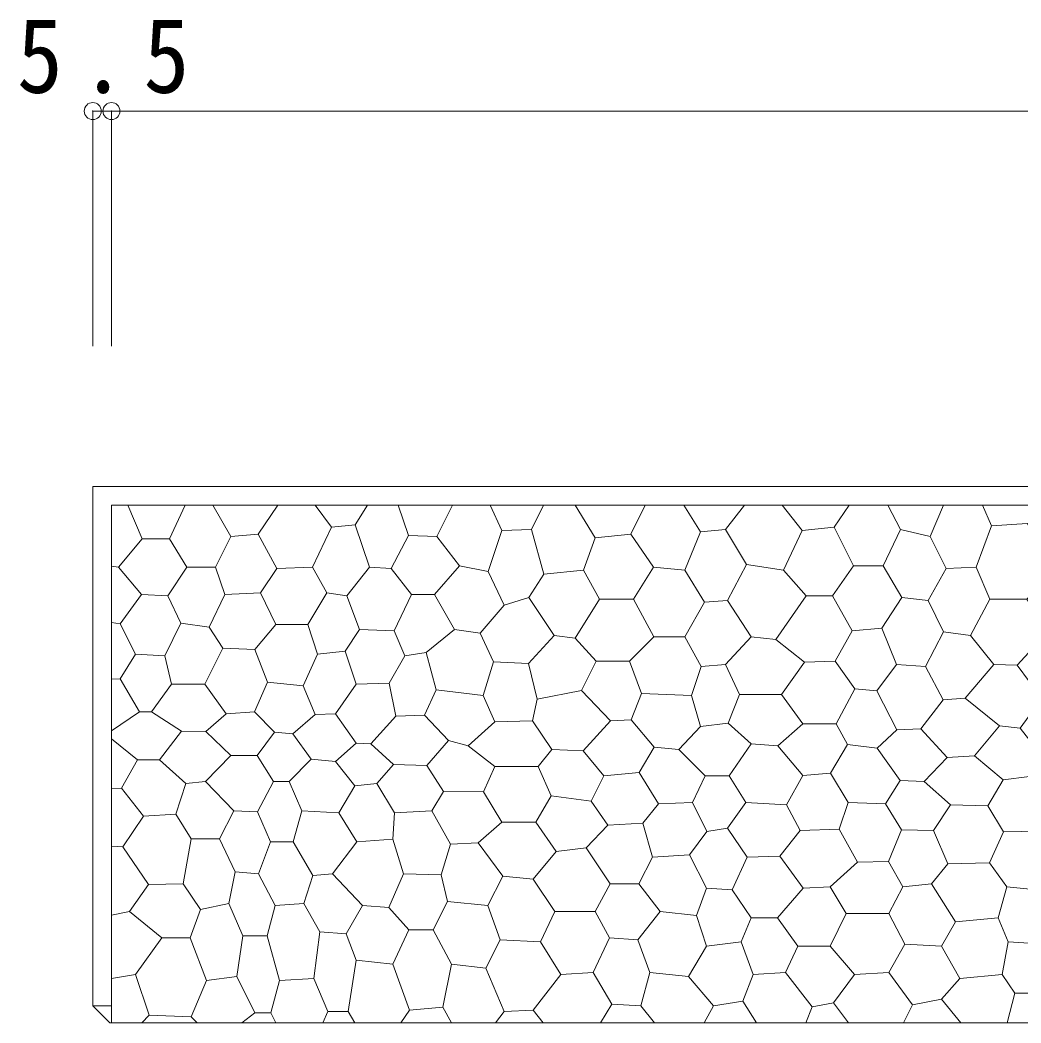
# Model space of a CAD drawing. Units: millimetres at full size, sheet at 1:10; details may follow other scales. Extents: x -1947 to 1953, y -1436 to 1392.
# Drawn here: x -1243.5 to -949.7, y 754.8 to 1049.3 of the extents above; entities that cross this region are included whole.
import ezdxf

# ---------------------------------------------------------------- set-up
doc = ezdxf.new("R2010")
doc.units = ezdxf.units.MM
doc.header["$LTSCALE"] = 10
doc.header["$PDMODE"] = 32
doc.header["$PDSIZE"] = 5
doc.layers.add('3-0', color=7, linetype='Continuous', lineweight=18)
doc.styles.add('ＭＳ ゴシック', font='')
doc.styles.get('ＭＳ ゴシック').set_extended_font_data('MS Gothic')

msp = doc.modelspace()

# ---------------------------------------------------------------- linework, layer by layer
at = {"layer": '3-0', "color": 4}
for p, q in [((-1222.14, 1022.56), (-1222.14, 953.52)), ((-1216.64, 1022.56), (-1216.64, 953.52))]:
    msp.add_line(p, q, dxfattribs=at)
at = {"layer": '3-0', "color": 3}
for p, q in [((-1222.14, 1022.56), (-1216.64, 1022.56)), ((-1216.64, 1022.56), (1510.36, 1022.56))]:
    msp.add_line(p, q, dxfattribs=at)
at = {"layer": '3-0'}
for p, q in [((1510.36, 906.8), (-1216.64, 906.8)), ((-1216.64, 906.8), (-1216.64, 754.8)), ((-1207.61, 896.93), (-1211.87, 906.8)), ((-1199.63, 896.93), (-1195.01, 906.8)), ((-1181.57, 897.62), (-1186.84, 906.8)), ((-1173.58, 898.32), (-1167.76, 906.8)), ((-1152.06, 900.4), (-1156.88, 906.8)), ((-1145.11, 901.09), (-1141.52, 906.8)), ((-1129.48, 897.97), (-1132.45, 906.8)), ((-1121.15, 897.62), (-1116.55, 906.8)), ((-1102.05, 899.36), (-1105.48, 906.8)), ((-1093.37, 899.7), (-1089.85, 906.8)), ((-1074.62, 897.27), (-1080.57, 906.8)), ((-1064.2, 898.32), (-1059.98, 906.8)), ((-1043.72, 899.01), (-1048.66, 906.8)), ((-1036.42, 899.7), (-1030.86, 906.8)), ((-1013.85, 899.36), (-1019.74, 906.8)), ((-1004.48, 900.4), (-1000.04, 906.8)), ((-985.03, 899.7), (-988.78, 906.8)), ((-976.35, 897.62), (-972.41, 906.8)), ((-958.29, 900.75), (-960.93, 906.8)), ((-1214.59, 888.62), (-1216.64, 888.9)), ((-1207.78, 880.63), (-1214.59, 888.62)), ((-1214.12, 872.03), (-1216.64, 872.37)), ((-966.04, 850.19), (-957.65, 860.01)), ((-1214.06, 855.85), (-1216.64, 855.74)), ((-1208.4, 846.11), (-1214.06, 855.85)), ((-1174.63, 846.12), (-1170.82, 854.88)), ((-1170.82, 854.88), (-1160.33, 853.79)), ((-1135.17, 854.6), (-1133.15, 844.85)), ((-1160.33, 853.79), (-1156.89, 845.35)), ((-1124.74, 845.18), (-1121.37, 852.59)), ((-1121.37, 852.59), (-1107.52, 850.92)), ((-1064.06, 843.81), (-1061.03, 851.55)), ((-1061.03, 851.55), (-1046.39, 850.91)), ((-1035.62, 842.84), (-1032.26, 851.25)), ((-1107.52, 850.92), (-1104.15, 843.18)), ((-1093.05, 843.52), (-1091.7, 849.91)), ((-1046.39, 850.91), (-1043.7, 841.83)), ((-1216.64, 840.62), (-1208.4, 846.11)), ((-1208.4, 846.11), (-1204.85, 846.16)), ((-1204.85, 846.16), (-1196.11, 840.45)), ((-1003.9, 842.58), (-1000.53, 836.53)), ((-1196.11, 840.45), (-1188.91, 840.4)), ((-1168.83, 840.15), (-1163.38, 839.72)), ((-1208.97, 832.05), (-1216.64, 838.24)), ((-1144.85, 836.96), (-1140.55, 836.77)), ((-1117.67, 837.78), (-1111.89, 836.12)), ((-1028.89, 836.78), (-1021.06, 836.19)), ((-1000.53, 836.53), (-991.85, 835.45)), ((-1087.33, 835.11), (-1078.19, 834.73)), ((-1057.33, 835.74), (-1050.09, 835.1)), ((-1208.97, 832.05), (-1213.71, 823.75)), ((-971.32, 832.75), (-963.34, 833.27)), ((-1213.71, 823.75), (-1216.64, 823.63)), ((-959.36, 818.56), (-954.81, 810.96)), ((-1207.22, 815.5), (-1213.26, 806.53)), ((-1117.09, 807.31), (-1119.87, 798.32)), ((-1213.26, 806.53), (-1216.64, 806.74)), ((-958.93, 801.85), (-953.81, 794.78)), ((-1211.34, 787.49), (-1216.64, 786.43)), ((-1190.53, 788.08), (-1193.51, 779.76)), ((-1201.83, 779.76), (-1209.55, 769.06)), ((-1201.83, 779.76), (-1193.51, 779.76)), ((-1144.77, 773.22), (-1147.11, 758.17)), ((-1209.55, 769.06), (-1216.64, 767.88)), ((-1188.75, 767.28), (-1193.2, 756.61)), ((-1157.25, 767.87), (-1153.14, 758.17)), ((-951.45, 763.5), (-953.67, 754.8)), ((-1069.78, 760.3), (-1073.08, 754.8)), ((-1061.23, 759.87), (-1057.21, 754.8)), ((-1039.87, 759.87), (-1042.64, 754.8)), ((-1031.33, 761.16), (-1027.32, 754.8)), ((-1004.69, 760.66), (-1000.31, 754.8)), ((-981.47, 760.1), (-984.12, 754.8)), ((-972.97, 761.8), (-967.34, 754.8)), ((-1205.57, 757.11), (-1207.69, 754.8)), ((-1174.56, 757.74), (-1178.37, 754.8)), ((-1169.86, 757.74), (-1168.44, 754.8)), ((-1153.14, 758.17), (-1154.55, 754.8)), ((-1147.11, 758.17), (-1153.14, 758.17)), ((-1147.11, 758.17), (-1145.19, 754.8)), ((-1129.16, 758.59), (-1131.68, 754.8)), ((-1119.34, 759.45), (-1116.81, 754.8)), ((-1101.39, 758.17), (-1103.93, 754.8)), ((-1092.85, 758.59), (-1089.88, 754.8)), ((-1010.92, 759.53), (-1012.77, 754.8)), ((-1193.2, 756.61), (-1191.51, 754.8))]:
    msp.add_line(p, q, dxfattribs=at)
for points in [[(-1222.14, 912.3), (-1222.14, 759.8), (-1216.64, 759.8)], [(-1222.14, 912.3), (1505.36, 912.3), (1510.36, 907.3)], [(-962.83, 888.62), (-958.29, 900.75), (-947.88, 901.44), (-937.81, 889.63), (-947.97, 879.27)], [(-1186.11, 888.62), (-1181.57, 897.62), (-1173.58, 898.32), (-1168.09, 888.2)], [(-1157.62, 888.62), (-1152.06, 900.4), (-1145.11, 901.09), (-1140.86, 888.62)], [(-1106.09, 887.37), (-1102.05, 899.36), (-1093.37, 899.7), (-1089.76, 886.53)], [(-1078.03, 887.79), (-1074.62, 897.27), (-1064.2, 898.32), (-1057.5, 888.62)], [(-1048.29, 887.79), (-1043.72, 899.01), (-1036.42, 899.7), (-1030.27, 889.46)], [(-1019.38, 887.79), (-1013.85, 899.36), (-1004.48, 900.4), (-998.85, 889.04)], [(-990.06, 889.04), (-985.03, 899.7), (-976.35, 897.62), (-971.62, 888.2)], [(-1214.59, 888.62), (-1207.61, 896.93), (-1199.63, 896.93), (-1194.48, 888.62)], [(-1134.58, 888.2), (-1129.48, 897.97), (-1121.15, 897.62), (-1114.47, 889.04)], [(-1035.78, 878.82), (-1030.27, 889.46), (-1019.38, 887.79), (-1012.7, 880.18)], [(-1200.08, 880.18), (-1194.48, 888.62), (-1186.11, 888.62), (-1183.34, 880.63)], [(-1172.93, 881.08), (-1168.09, 888.2), (-1157.62, 888.62), (-1153.46, 881.08)], [(-1147.58, 880.18), (-1140.86, 888.62), (-1134.58, 888.2), (-1128.57, 880.63)], [(-1121.78, 880.63), (-1114.47, 889.04), (-1106.09, 887.37), (-1101.41, 877.46)], [(-1094.17, 879.73), (-1089.76, 886.53), (-1078.03, 887.79), (-1073.35, 879.27)], [(-1063.39, 879.27), (-1057.5, 888.62), (-1048.29, 887.79), (-1042.57, 878.37)], [(-1005, 880.18), (-998.85, 889.04), (-990.06, 889.04), (-984.64, 879.73)], [(-976.94, 878.82), (-971.62, 888.2), (-962.83, 888.62), (-958.84, 879.27)], [(-1209.54, 863.08), (-1214.12, 872.03), (-1207.78, 880.63), (-1200.08, 880.18), (-1196.24, 872.14)], [(-1187.93, 871.05), (-1183.34, 880.63), (-1172.93, 881.08), (-1168.4, 871.78)], [(-1159, 871.78), (-1153.46, 881.08), (-1147.58, 880.18), (-1143.81, 870.33)], [(-1133.69, 869.97), (-1128.57, 880.63), (-1121.78, 880.63), (-1115.97, 870.33)], [(-1108.38, 869.24), (-1101.41, 877.46), (-1094.17, 879.73), (-1086.69, 868.52)], [(-1080.54, 867.8), (-1073.35, 879.27), (-1063.39, 879.27), (-1057.4, 868.16)], [(-1048.36, 868.16), (-1042.57, 878.37), (-1035.78, 878.82), (-1028.83, 868.16)], [(-1021.6, 867.44), (-1012.7, 880.18), (-1005, 880.18), (-999.18, 869.97)], [(-990.51, 870.69), (-984.64, 879.73), (-976.94, 878.82), (-972.43, 869.61)], [(-964.47, 868.52), (-958.84, 879.27), (-947.97, 879.27), (-941.64, 869.77), (-950.73, 859.84)], [(-1201.02, 862.63), (-1196.24, 872.14), (-1187.93, 871.05), (-1183.97, 864.87)], [(-1174.54, 864.42), (-1168.4, 871.78), (-1159, 871.78), (-1156.14, 863.08)], [(-1148.07, 863.97), (-1143.81, 870.33), (-1133.69, 869.97), (-1130.57, 862.63)], [(-1124.28, 863.53), (-1115.97, 870.33), (-1108.38, 869.24), (-1104.54, 860.83)], [(-1004.21, 861.01), (-999.18, 869.97), (-990.51, 870.69), (-986.19, 860.01)], [(-977.68, 859.51), (-972.43, 869.61), (-964.47, 868.52), (-957.65, 860.01), (-950.73, 859.84), (-943.5, 850.08), (-949.88, 841.34)], [(-1094.22, 860.38), (-1086.69, 868.52), (-1080.54, 867.8), (-1074.31, 861.01)], [(-1064.55, 861.01), (-1057.4, 868.16), (-1048.36, 868.16), (-1043.52, 859.51)], [(-1036.38, 860.01), (-1028.83, 868.16), (-1021.6, 867.44), (-1013.23, 860.76)], [(-1214.06, 855.85), (-1209.54, 863.08), (-1201.02, 862.63), (-1198.98, 854.23)], [(-1189.27, 854.23), (-1183.97, 864.87), (-1174.54, 864.42), (-1170.82, 854.88)], [(-1160.33, 853.79), (-1156.14, 863.08), (-1148.07, 863.97), (-1144.79, 854.23)], [(-1135.17, 854.6), (-1130.57, 862.63), (-1124.28, 863.53), (-1121.37, 852.59)], [(-1107.52, 850.92), (-1104.54, 860.83), (-1094.22, 860.38), (-1091.7, 849.91), (-1078.69, 852.38), (-1070.12, 843.48)], [(-1078.69, 852.38), (-1074.31, 861.01), (-1064.55, 861.01), (-1061.03, 851.55)], [(-1046.39, 850.91), (-1043.52, 859.51), (-1036.38, 860.01), (-1032.26, 851.25)], [(-1019.96, 851.26), (-1013.23, 860.76), (-1004.21, 861.01), (-998.39, 852.88)], [(-991.92, 852.34), (-986.19, 860.01), (-977.68, 859.51), (-972.51, 849.65)], [(-1204.85, 846.16), (-1198.98, 854.23), (-1189.27, 854.23), (-1182.94, 845.6)], [(-1150.92, 845.52), (-1144.79, 854.23), (-1135.17, 854.6)], [(-1032.26, 851.25), (-1019.96, 851.26), (-1013.66, 842.58)], [(-1003.9, 842.58), (-998.39, 852.88), (-991.92, 852.34), (-986.13, 840.83)], [(-979.06, 841.17), (-972.51, 849.65), (-966.04, 850.19), (-955.94, 842.01)], [(-1188.91, 840.4), (-1182.94, 845.6), (-1174.63, 846.12), (-1168.83, 840.15)], [(-1163.38, 839.72), (-1156.89, 845.35), (-1150.92, 845.52), (-1144.85, 836.96)], [(-1140.55, 836.77), (-1133.15, 844.85), (-1124.74, 845.18), (-1117.67, 837.78)], [(-1111.89, 836.12), (-1104.15, 843.18), (-1093.05, 843.52), (-1087.33, 835.11)], [(-1078.19, 834.73), (-1070.12, 843.48), (-1064.06, 843.81), (-1057.33, 835.74)], [(-1050.09, 835.1), (-1043.7, 841.83), (-1035.62, 842.84), (-1028.89, 836.78)], [(-1021.06, 836.19), (-1013.66, 842.58), (-1003.9, 842.58)], [(-1196.11, 840.45), (-1202.58, 832.05), (-1208.97, 832.05)], [(-1188.91, 840.4), (-1181.59, 833.35), (-1173.85, 833.35), (-1168.83, 840.15)], [(-1163.38, 839.72), (-1157.98, 832.25), (-1150.91, 831.58), (-1144.85, 836.96)], [(-991.85, 835.45), (-986.13, 840.83), (-979.06, 841.17), (-971.32, 832.75)], [(-963.34, 833.27), (-955.94, 842.01), (-949.88, 841.34), (-943.82, 833.6)], [(-1140.55, 836.77), (-1133.82, 830.71), (-1124.06, 830.38), (-1117.67, 837.78)], [(-1050.09, 835.1), (-1042.35, 827.36), (-1035.28, 827.36), (-1028.89, 836.78)], [(-1021.06, 836.19), (-1013.66, 827.44), (-1005.58, 828.11), (-1000.53, 836.53)], [(-1111.89, 836.12), (-1104.15, 830.06), (-1091.37, 830.06), (-1087.33, 835.11)], [(-1078.19, 834.73), (-1072.14, 827.32), (-1061.71, 828.33), (-1057.33, 835.74)], [(-991.85, 835.45), (-985.12, 826.02), (-978.05, 825.69), (-971.32, 832.75)], [(-963.34, 833.27), (-954.93, 826.2), (-947.19, 827.21), (-943.82, 833.6)], [(-1202.58, 832.05), (-1194.8, 825.1), (-1189, 825.74), (-1181.59, 833.35)], [(-1173.85, 833.35), (-1169.03, 825.74), (-1164.52, 825.74), (-1157.98, 832.25)], [(-1150.91, 831.58), (-1145.19, 824.46), (-1138.75, 825.1), (-1133.82, 830.71)], [(-1124.06, 830.38), (-1119.15, 822.78), (-1107.41, 822.62), (-1104.15, 830.06)], [(-1091.37, 830.06), (-1087.53, 821.53), (-1075.8, 819.96), (-1072.14, 827.32)], [(-1061.71, 828.33), (-1056.08, 819.18), (-1046.06, 819.49), (-1042.35, 827.36)], [(-1005.58, 828.11), (-1000.36, 819.49), (-989.41, 819.18), (-985.12, 826.02)], [(-1213.71, 823.75), (-1207.22, 815.5), (-1197.72, 816.11), (-1194.8, 825.1)], [(-1189, 825.74), (-1180.73, 817.1), (-1173.77, 816.8), (-1169.03, 825.74)], [(-1164.52, 825.74), (-1160.76, 817.1), (-1149.87, 816.49), (-1145.19, 824.46)], [(-1138.75, 825.1), (-1133.53, 816.49), (-1122.64, 817.1), (-1119.15, 822.78)], [(-1035.28, 827.36), (-1030.41, 819.49), (-1018.52, 818.87), (-1013.66, 827.44)], [(-978.05, 825.69), (-970.32, 818.87), (-959.36, 818.56), (-954.93, 826.2)], [(-1107.41, 822.62), (-1102.07, 813.77), (-1092.09, 813.77), (-1087.53, 821.53)], [(-1075.8, 819.96), (-1070.91, 812.86), (-1060.63, 813.47), (-1056.08, 819.18)], [(-1046.06, 819.49), (-1041.87, 811.05), (-1035.82, 811.96), (-1030.41, 819.49)], [(-1018.52, 818.87), (-1014.52, 811.32), (-1003, 811.67), (-1000.36, 819.49)], [(-989.41, 819.18), (-984.76, 811.49), (-975.36, 811.32), (-970.32, 818.87)], [(-1197.72, 816.11), (-1193.24, 808.84), (-1184.93, 808.84), (-1180.73, 817.1)], [(-1173.77, 816.8), (-1169.97, 808.01), (-1163.27, 808.01), (-1160.76, 817.1)], [(-1149.87, 816.49), (-1144.59, 808.01), (-1134.01, 808.72), (-1133.53, 816.49)], [(-1122.64, 817.1), (-1117.09, 807.31), (-1108.98, 807.66), (-1102.07, 813.77)], [(-1092.09, 813.77), (-1086.06, 805.19), (-1077.25, 806.25), (-1070.91, 812.86)], [(-1060.63, 813.47), (-1057.86, 803.43), (-1046.93, 804.14), (-1041.87, 811.05)], [(-1035.82, 811.96), (-1030.01, 803.43), (-1020.49, 803.78), (-1014.52, 811.32)], [(-1003, 811.67), (-997.67, 802.03), (-988.59, 802.22), (-984.76, 811.49)], [(-975.36, 811.32), (-971.16, 801.48), (-958.93, 801.85), (-954.81, 810.96)], [(-954.81, 810.96), (-944.06, 811.16), (-938.31, 802.3), (-944.95, 793.89), (-953.81, 794.78)], [(-1213.26, 806.53), (-1205.78, 795.44), (-1195.59, 795.66), (-1193.24, 808.84)], [(-1184.93, 808.84), (-1180.32, 799.2), (-1173.45, 798.54), (-1169.97, 808.01)], [(-1163.27, 808.01), (-1157.51, 798.1), (-1151.75, 798.54), (-1144.59, 808.01)], [(-1134.01, 808.72), (-1130.94, 798.54), (-1119.87, 798.32)], [(-1108.98, 807.66), (-1101.71, 797.88), (-1092.86, 796.99), (-1086.06, 805.19)], [(-1077.25, 806.25), (-1070.27, 795.66), (-1061.86, 795.66), (-1057.86, 803.43)], [(-1046.93, 804.14), (-1041.93, 794.33), (-1034.4, 793.89), (-1030.01, 803.43)], [(-1020.49, 803.78), (-1013.59, 794.33), (-1005.62, 794.78), (-997.67, 802.03)], [(-988.59, 802.22), (-984.36, 794.78), (-975.95, 795.66), (-971.16, 801.48)], [(-1195.59, 795.66), (-1190.53, 788.08), (-1182.21, 789.86), (-1180.32, 799.2)], [(-1173.45, 798.54), (-1168.54, 789.27), (-1160.22, 789.86), (-1157.51, 798.1)], [(-1151.75, 798.54), (-1142.99, 789.27), (-1135.26, 788.67), (-1130.94, 798.54)], [(-1119.87, 798.32), (-1118.02, 790.46), (-1106.13, 789.27), (-1101.71, 797.88)], [(-1205.78, 795.44), (-1211.34, 787.49), (-1201.83, 779.76)], [(-1092.86, 796.99), (-1086.52, 787.49), (-1074.63, 787.49), (-1070.27, 795.66)], [(-1061.86, 795.66), (-1055.61, 787.49), (-1044.92, 786.3), (-1041.93, 794.33)], [(-975.95, 795.66), (-968.84, 784.51), (-956.35, 785.7), (-953.81, 794.78)], [(-1034.4, 793.89), (-1028.87, 785.7), (-1021.14, 785.7), (-1013.59, 794.33)], [(-1005.62, 794.78), (-1000.93, 786.89), (-988.45, 786.89), (-984.36, 794.78)], [(-1182.21, 789.86), (-1178.05, 780.35), (-1170.92, 780.35), (-1168.54, 789.27)], [(-1160.22, 789.86), (-1155.47, 781.54), (-1147.74, 780.95), (-1142.99, 789.27)], [(-1135.26, 788.67), (-1129.32, 782.14), (-1122.18, 782.14), (-1118.02, 790.46)], [(-1106.13, 789.27), (-1102.57, 779.16), (-1090.68, 778.57), (-1086.52, 787.49)], [(-1074.63, 787.49), (-1070.47, 779.76), (-1062.15, 779.16), (-1055.61, 787.49)], [(-1044.92, 786.3), (-1041.94, 777.38), (-1031.84, 778.57), (-1028.87, 785.7)], [(-1021.14, 785.7), (-1015.2, 777.38), (-1005.69, 777.38), (-1000.93, 786.89)], [(-988.45, 786.89), (-983.7, 777.98), (-973, 777.38), (-968.84, 784.51)], [(-956.35, 785.7), (-953.38, 778.57), (-942.68, 777.98), (-938.52, 785.11)], [(-1170.92, 780.35), (-1167.35, 767.28), (-1157.25, 767.87), (-1155.47, 781.54)], [(-1147.74, 780.95), (-1144.77, 773.22), (-1134.07, 772.03), (-1129.32, 782.14)], [(-1122.18, 782.14), (-1116.83, 772.03), (-1106.73, 770.84), (-1102.57, 779.16)], [(-1193.51, 779.76), (-1188.75, 767.28), (-1179.84, 768.47), (-1178.05, 780.35)], [(-1090.68, 778.57), (-1084.74, 769.06), (-1075.23, 769.65), (-1070.47, 779.76)], [(-1062.15, 779.16), (-1058.59, 769.65), (-1047.29, 768.47), (-1041.94, 777.38)], [(-1031.84, 778.57), (-1028.27, 769.06), (-1018.76, 769.65), (-1015.2, 777.38)], [(-1005.69, 777.38), (-998.55, 769.06), (-988.45, 769.65), (-983.7, 777.98)], [(-973, 777.38), (-967.65, 767.87), (-955.17, 769.06), (-953.38, 778.57)], [(-1134.07, 772.03), (-1129.16, 758.59), (-1119.34, 759.45), (-1116.83, 772.03)], [(-1209.55, 769.06), (-1205.57, 757.11), (-1193.2, 756.61)], [(-1106.73, 770.84), (-1101.39, 758.17), (-1092.85, 758.59), (-1084.74, 769.06)], [(-1075.23, 769.65), (-1069.78, 760.3), (-1061.23, 759.87), (-1058.59, 769.65)], [(-1047.29, 768.47), (-1039.87, 759.87), (-1031.33, 761.16), (-1028.27, 769.06)], [(-1018.76, 769.65), (-1010.92, 759.53), (-1004.69, 760.66), (-998.55, 769.06)], [(-988.45, 769.65), (-981.47, 760.1), (-972.97, 761.8), (-967.65, 767.87)], [(-955.17, 769.06), (-951.45, 763.5), (-943.52, 763.5), (-941.5, 767.28)], [(-1179.84, 768.47), (-1174.56, 757.74), (-1169.86, 757.74), (-1167.35, 767.28)], [(-1222.14, 759.8), (-1217.14, 754.8), (1510.36, 754.8)]]:
    msp.add_lwpolyline(points, dxfattribs=at)
at = {"layer": '3-0', "color": 3}
for p in [(-1222.14, 1022.56), (-1216.64, 1022.56)]:
    msp.add_point(p, dxfattribs=at)

# ---------------------------------------------------------------- texts
at = {"layer": '3-0', "insert": (-1244.39, 1027.56), "char_height": 21.99, "attachment_point": 7, "style": 'ＭＳ ゴシック'}
msp.add_mtext('\\T1.38;\\W0.9;5.5', dxfattribs=at)

doc.saveas('drawing.dxf')
